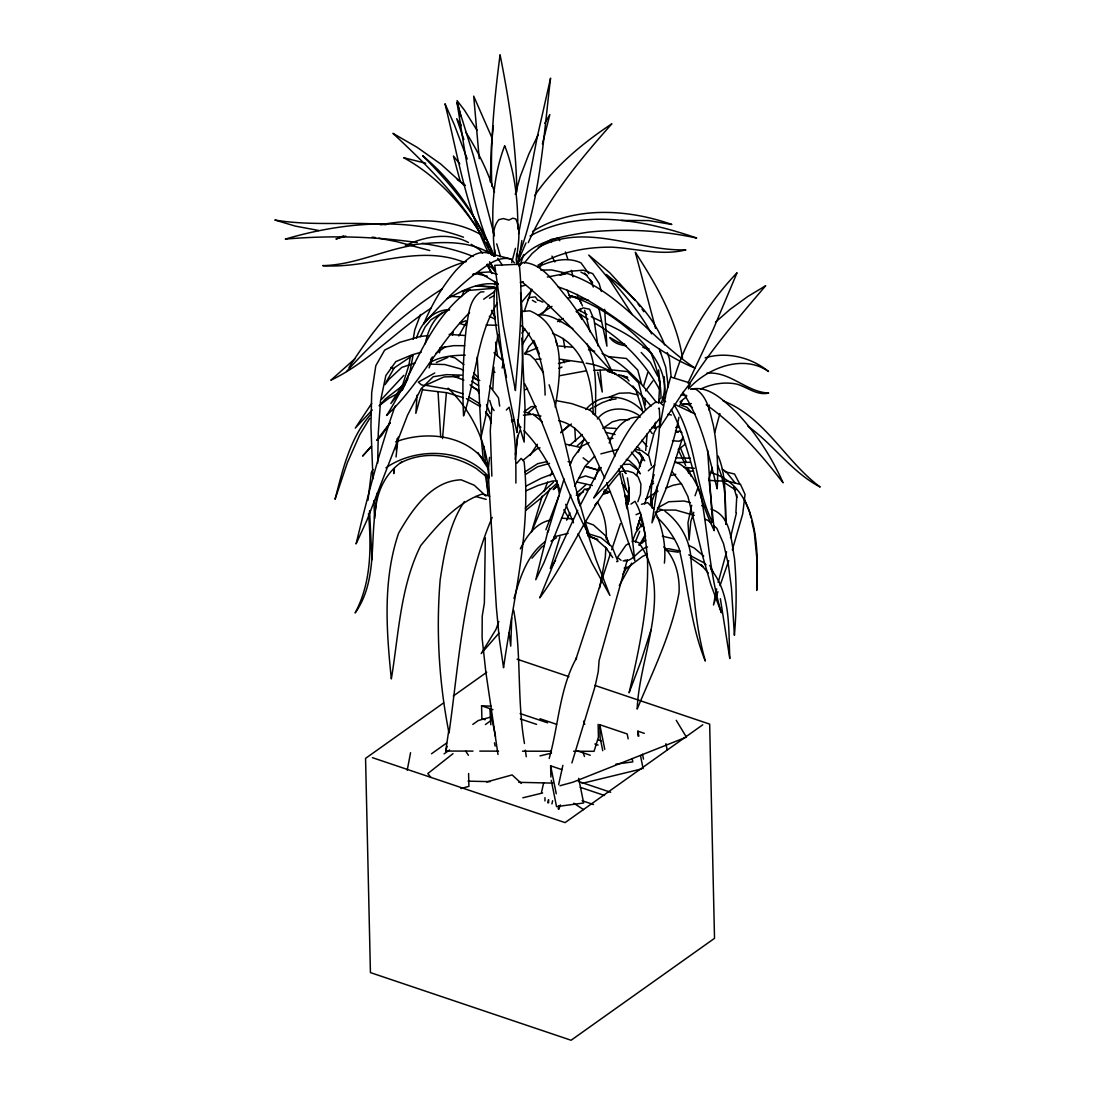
<?xml version="1.0" encoding="UTF-8"?>
<svg xmlns="http://www.w3.org/2000/svg" width="1095" height="1095" viewBox="0 0 1095 1095"><rect width="100%" height="100%" fill="white"/><g stroke="black" fill="none" stroke-linecap="round" stroke-linejoin="round"><path stroke-width="1.5" d="M490.273 182.003L491.395 146.018L493.243 126.089M544.968 800.924L544.981 797.653M377.679 463.158L378.295 432.949L380.526 400.975L385.851 375.544L395.856 361.583L411.966 354.848L421.219 352.207M595.393 415.388C595.639 391.435 597.555 365.99 586.947 343.789M376.954 493.366L374.517 518.66L373.956 500.648M485.318 537.85L484.373 602.948L482.211 616.239L482.101 638.057L485.838 672.097L497.992 754.51M678.914 417.318C673.192 447.431 660.805 476.092 650.676 504.973C650.252 472.492 662.324 440.436 659.19 408.106L658.519 408.435M628.639 501.469L629.05 487.987L627.38 477.926M515.882 483.087C515.923 457.778 515.991 431.717 509.12 407.217L506.328 410.036M511.748 617.922L510.722 646.146L509.134 632.924M368.522 513.418C371.314 547.199 371.533 582.17 355.136 612.926C377.296 581.664 369.987 542.586 375.886 506.944C378.103 488.89 386.562 472.629 401.578 462.008M628.667 501.797L629.105 491.121M492.818 389.136L493.954 367.236M735.908 512.515L736.853 494.748M708.958 410.009L709.218 405.054M605.85 547.568L605.316 557.3L599.567 588.248M606.301 539.452C606.794 526.75 604.454 513.418 597.61 502.537M516.306 260.213L516.703 253.602M417.058 395.254L415.84 413.349L422.656 389.081M442.531 438.575L446.336 393.365M396.171 450.086L397.047 438.712M645.721 450.428L647.186 433.606M517.757 435.577L515.211 459.448M627.668 503.166L629.05 487.987M516.457 262.786C516.84 248.483 522.123 232.551 515.8 218.973L512.775 218.179L508.929 220.095L503.399 218.576L498.841 219.684C490.601 229.43 494.105 243.679 494.94 255.354M396.048 456.971L398.156 437.097M394.255 468.55L393.707 473.629L394.405 468.633M658.656 403.165L659.861 382.169L658.547 369.959M664.391 563.117C666.253 545.775 662.448 527.858 655.399 512.008M555.22 407.08C560.626 374.572 567.361 326.365 529.734 310.816L522.452 311.459M515.266 454.822L517.648 436.453L520.07 430.445M439.492 352.768L440.108 348.114M472.972 751.102L445.679 751.047L448.977 729.106M518.565 261.979L521.85 240.53M410.242 356.984L408.887 365.265L402.864 384.236L390.86 403.494L402.563 389.012M657.561 485.55L651.963 522.835L666.54 487.576L682.828 436.987M413.185 339.272L414.759 329.965L420.48 314.511M497.924 334.509L485.947 415.183L481.28 436.221L477.242 356.997M654.427 428.268L655.535 422.218M413.075 355.191L410.009 371.369L404.206 386.207M407.23 770.182L410.557 752.717M716.65 588.891L713.502 604.987L717.923 591.67M520.015 265.455L523.588 254.752M502.126 368.043L503.344 362.144M654.851 423.628L654.208 426.763L655.453 427.789M518.606 233.865L537.097 137.71L550.566 78.183C543.325 138.148 540.273 199.701 518.346 256.654M558.655 784.609L562.871 765.35M690.261 383.072L682.418 393.297L659.546 427.953L665.828 394.57L670.646 376.995L690.261 383.072L688.55 387.767M549.197 758.465C558.655 725.232 559.449 688.495 576.559 657.876L575.696 659.833L610.654 552.948M719.894 413.527L714.665 432.758M547.815 802.84L548.54 799.637L548.636 802.758M551.907 803.949L552.633 800.746M558.19 808.972L558.902 805.783M736.387 513.062L730.488 537.631M541.477 792.479L543.667 782.815M648.226 455.342L654.167 432.621L656.932 427.118L659.395 426.023M542.408 143.979L549.841 114.564L544.762 123.229M425.23 343.789C428.118 329.581 434.578 314.388 449.58 309.666C433.305 309.693 420.494 323.299 416.524 338.287M452.427 335.207L453.234 332.072M658.944 401.838L659.751 398.744M511.735 262.595L515.471 248.319M651.142 629.515L641.027 661.12L629.091 692.807C639.439 648.295 649.239 602.948 647.405 556.972C645.051 538.275 644.763 517.908 635.004 501.318L630.98 504.07M718.169 582.417L726.56 551.812M571.891 762.955L595.16 686.127L598.267 671.563L599.088 660.504L627.325 559.887M515.266 194.349L520.207 176.678L528.817 154.121L538.124 134.836M636.797 475.148L638.111 470.617M639.412 466.087L642.286 456.998M643.463 386.357L647.761 372.67M708.889 478.843L712.366 467.483M445.679 751.047L447.13 746.325M636.496 529.734L641.3 514.582M636.852 528.611L641.177 514.965M654.153 474.587L644.681 504.015M429.117 367.906L432.703 357.49M513.966 598.554C520.193 577.503 526.832 555.11 545.406 541.491M693.806 512.351L690.808 521.507L689.056 540.04L687.975 522.753L691.712 505.219M524.218 311.527L531.759 289.162M564.048 478.994L547.158 534.086L535.784 579.734L544.078 562.406L570.837 495.173M620.386 523.615L611.694 549.813M728.736 560.681L720.017 585.592M732.336 549.854L742.697 513.993L745.038 494.392L740.521 484.442L728.627 481.389M489.561 457.382L488.329 469.084L488.767 482.69L496.35 607.219L499.279 638.563L503.549 667.731C513.144 599.677 531.472 530.528 524.094 461.529L521.152 458.394L516.826 463.281M674.397 377.734C686.154 338.204 708.766 302.521 737.058 272.751L713.516 328.678L687.975 383.099M558.806 809.397L560.353 804.934M462.186 295.787L463.787 291.174M637.837 501.688L640.438 494.242L640.931 484.141L638.234 477.064L633.362 472.753L627.298 470.932L621.043 471.37C587.249 508.573 569.386 557.464 539.726 597.897L558.943 550.689L577.722 510.393M639.028 468.4L642.957 457.245M594.694 479.254L598.897 467.469M498.814 621.508L496.008 629.351L481.184 653.592L498.937 633.184M559.997 536.742L550.306 568.483L555.576 560.476M695.038 495.748L698.281 486.728M402.85 388.903L405.027 382.935M545.899 529.788L558.984 495.583M542.244 496.158L531.431 532.088L549.991 488.411M544.037 491.45L547.596 482.033M492.175 517.401C462.993 585.606 459.284 660.531 449.018 733.061C439.027 682.678 435.906 630.871 440.19 579.666C444.351 552.865 449.018 524.437 464.362 501.551M528.269 242.638C548.102 198.072 579.666 160.007 611.831 123.817C582.444 143.308 554.645 166.33 534.579 195.622M632.171 541.82L635.784 532.676L642.833 523.424M635.333 541.984L639.713 531.335M520.385 548.841C526.257 536.399 536.016 522.835 550.374 520.111M540.273 267.002L542.217 262.403M395.459 405.684L394.145 408.75C378.761 453.001 367.112 498.417 356.08 543.914L367.003 520.057L407.545 415.169L421.041 388.848L433.237 376.707L446.568 374.641L461.803 375.161M402.016 390.299L407.942 378.569M569.879 465.375L573.109 457.806L581.787 446.144L589.11 442.654M516.689 264.278L525.983 242.939M566.635 520.193L569.906 512.747M578.228 452.098L584.237 438.944M458.819 335.96L466.703 321.67M609.203 443.023C613.994 430.034 624.862 415.553 640.205 417.209M551.497 241.913L552.852 239.134L558.245 238.026L559.778 240.749M420.275 336.849L425.161 326.871L431.06 319.713L442.845 312.404M579.967 505.794L597.528 472.534L601.333 467.551M641.807 543.093L643.97 538.74M550.128 475.887L552.345 471.575M547.336 532.676L548.814 529.816M679.803 405.273L682.062 400.907M631.664 563.159L619.264 585.62M574.588 486.221L584.976 466.374L594.667 456.122M524.957 354.096L528.953 346.567L533.333 341.722M529.912 455.506L537.371 444.269M372.998 469.522L371.397 472.383L367.961 500.264M622.863 574.341L626.97 567.032M386.165 382.073L394.392 367.578M639.138 545.461L644.613 535.852M521.056 302.863L531.855 290.052M649.978 486.864L653.359 481.102M349.018 367.455C377.323 323.395 413.705 276.255 466.278 261.568M522.534 344.323L529.391 332.935M369.795 418.276L359.735 434.825L347.361 462.692L335.043 499.279C342.817 469.426 350.126 437.233 371.342 413.677M516.963 264.675C531.267 240.544 562.762 236.274 588.111 232.181C624.301 228.39 661.12 230.292 696.694 238.053C644.339 219.944 580.939 207.776 530.089 235.986M371.698 403.412L355.286 428.09L372.273 409.954M689.549 383.77C711.832 348.799 738.796 317.167 765.692 285.727L747.858 296.458L730.05 309.379L715.487 322.19M390.149 422.821L381.58 435.495L377.104 440.341M390.121 422.889L376.844 439.998M543.052 313.252L548.855 305.122M645.721 390.888L652.853 380.95M430.554 359.598L432.457 357.052M384.988 384.66L389.026 379.281L401.755 367.414L414.909 362.965M521.904 333.058L524.957 329.02M641.588 526.777L643.6 524.122M578.16 497.239L584.566 489.15L588.782 489M524.368 263.005L532.102 253.547L541.724 245.335L551.524 239.23M594.736 505.219L597.774 501.565M527.544 300.03L529.679 297.484L535.318 296.882L537.905 300.509M659.655 418.427L611.776 478.748L593.736 497.979C612.529 465.594 623.206 424.436 655.289 402.371L659.833 402.371L663.474 405.656M380.937 404.082L385.248 399.059L402.905 385.467M532.019 558.176L541.56 547.185L544.256 545.461M381.813 399.086L403.836 375.325M557.437 484.825L553.235 489.602L558.491 485.413M371.356 446.185L362.582 456.095L371.52 446.404M346.581 371.506C374.668 340.066 406.382 311.541 442.079 288.984M469.577 312.581C438.219 343.871 419.166 385.276 386.576 415.429C413.91 373.313 427.392 319.836 470.152 289.504M497.253 303.123C476.284 336.521 476.202 378.979 463.555 415.908C462.172 386.713 462.993 357.435 466.21 328.39C468.55 315.784 468.769 299.743 480.773 291.954L483.949 291.817M354.862 358.818L330.841 380.225C368.385 362.349 396.458 330.58 431.047 308.201M688.426 388.93C707.329 367.947 743.286 353.699 768.539 371.506C751.211 357.326 726.793 351.317 705.166 357.846M569.318 445.651L582.376 434.51M553.372 482.293L525.313 508.162M556.178 483.935L539.944 498.95L525.641 510.462M511.954 422.013L514.239 419.905M560.626 432.634L568.633 425.366M576.449 493.229L586.167 484.496M648.336 470.809L654.796 465.005M678.188 449.634L685.634 443.899M577.325 445.692L584.265 439.506M528.023 412.815L535.592 406.136M585.866 409.557C601.045 390.655 629.776 394.898 643.655 412.569M483.661 299.222L494.625 291.557M597.377 419.002C607.383 405.875 626.997 406.697 639.384 415.689M522.849 460.489L536.892 448.895L540.013 447.8M518.811 265.921L522.999 262.458C544.434 263.389 556.643 286.493 569.728 300.742C586.263 323.121 600.553 347.129 612.406 372.3C583.977 340.846 555.384 309.187 522.466 282.332M538.507 315.278L551.989 306.34M560.791 432.593L571.371 423.998M679.981 401.974L686.592 396.691M452.988 753.675L427.816 773.563L430.937 777.532M379.089 405.752L388.903 398.265L398.826 392.913M589.083 409.982L591.806 407.942M523.848 411.98L531.13 406.642L535.961 406.491M645.475 499.169L657.999 491.135M443.543 702.949L365.566 758.37L370.425 972.593L571.084 1040.25L714.515 938.333L709.656 724.11L594.749 685.361M453.289 696.023L486.714 672.275M431.512 753.771L446.65 742.999M472.821 724.411L478.323 720.496L491.135 716.965M444.064 753.894L449.566 749.979M485.372 724.548L490.875 720.633M702.771 724.794L565.075 822.619L372.451 757.672M435.755 353.534L445.487 346.718M602.852 428.391L612.269 421.876L619.756 419.809L628.995 419.659M394.309 367.838L411.884 355.984M532.54 231.51C573.643 205.6 627.476 208.912 671.837 224.461L648.568 220.574L621.358 220.437M639.069 544.68L645.817 540.218M524.738 472.041L537.672 463.691L547.5 461.501M525.627 474.422L537.535 466.771L549.553 463.377M551.031 541.149L556.438 537.7M628.749 543.462L625.929 545.242L617.484 557.464L621.016 560.257M385.919 467.839C415.771 447.034 464.02 447.759 488.425 476.599M626.874 560.489L624.958 560.12M583.525 491.874L576.285 495.337M586.208 490.245L590.246 487.781M489.438 298.196L493.749 295.773M429.678 362.787C440.108 356.327 453.193 355.327 465.238 355.163M557.533 321.629L563.282 318.44M434.77 372.984L418.317 382.128L421.301 384.769L424.682 385.673L444.064 376.926L459.079 376.529M657.452 507.998L668.771 501.743L683.964 501.004L690.425 502.619M594.544 406.847L601.963 402.768L612.173 399.059L609.833 399.784L616.088 398.963M524.669 390.039L527.544 388.451M537.891 265.209C560.092 251.891 586.4 246.854 612.064 247.183C636.619 248.579 661.38 256.038 685.867 249.893C636.633 251.193 585.743 221.888 538.247 247.456M576.148 311.541L583.265 307.859L589.644 309.255L594.01 319.644L597.911 345.815M526.189 485.988L541.135 478.296L552.975 473.793M447.157 298.62C462.856 290.709 480.048 280.813 498.266 284.481L494.392 281.333M655.289 513.076L661.216 510.078L675.697 510.065L694.285 515.389M650.745 484.825L653.619 483.401M682.336 439.56L678.873 441.285L672.467 440.696M700.882 388.958C712.024 383.743 724.945 381.58 737.072 384.181C747.57 387.301 757.11 395.815 768.69 393.078C746.243 392.078 729.859 370.849 706.795 373.244M537.713 266.988C550.881 260.802 567.196 256.326 580.993 262.882L588.809 273.695M498.02 283.537L496.596 284.207C496.473 334.071 506.164 383.921 516.991 432.498C521.795 386.165 525.08 339.149 520.577 292.693M567.771 298.401L572.069 296.403L579.05 298.648L582.54 305.943M554.193 536.783L568.168 533.32M647.323 554.248L642.71 556.315L626.559 568.401L624.15 568.086M436.357 362.486L447.869 357.381M526.243 490.697L537.946 485.523L552.345 481.061L557.177 480.773M636.003 514.691L640.602 512.734M343.57 235.822L335.973 239.025L345.774 236.109M524.957 352.946L537.618 347.799M459.873 323.066L465.964 320.684M609.231 397.061L619.045 393.242L629.187 392.886L638.07 394.953M665.637 488.178L673.261 485.222L681.487 483.607M558.833 368.262L562.009 367.044M400.373 462.952C424.504 450.346 454.001 454.466 476.489 468.687L488.781 478.611M558.45 363.499L569.687 360.83M690.904 389.245C709.026 385.043 724.301 401.14 736.47 412.35C755.906 432.908 771.619 456.916 783.048 482.786C760.861 453.768 736.251 425.859 706.207 404.78M600.881 453.864L618.086 449.402M579.05 478.159L585.551 475.942L595.009 478.857M602.975 494.379L608.012 492.682M662.188 402.317L661.27 402.632C671.714 378.856 654.728 354.493 638.385 338.245C618.648 319.357 595.132 303.904 569.044 295.458L588.604 300.235M647.569 546.911C638.262 549.115 633.622 562.091 623.096 560.845M476.53 273.202L479.405 272.299M559.723 375.695L585.839 370.904M473.04 274.434L479.514 272.573L489.301 271.957L497.212 274.311M520.755 286.479L525.682 285.07M560.175 275.215L566.745 273.339C619.291 290.175 650.581 338.916 695.133 368.139C645.42 348.073 609.313 304.273 558.135 286.863M395.596 441.901C426.68 430.075 469.125 434.907 487.453 465.457M460.94 788.564L468.893 786.361L468.605 773.508M486.686 781.953L512.131 774.918L521.398 783.445M559.942 785.758L573.027 782.159L686.401 737.127L676.245 720.318M641.465 504.289L647.638 502.619L654.126 509.052M671.084 475.476L675.793 474.286M539.999 755.906L551.538 753.1M522.835 797.803L542.614 792.999M582.157 783.377L641.478 768.95M520.344 282.551L523.369 281.826M675.656 431.964L679.379 431.115L681.884 432.511M561.995 273.23L571.344 271.177L583.265 270.164L592.751 273.654L599.157 283.537L601.36 291.448M468.701 289.71L462.254 290.983L497.198 288.026M494.475 284.632L497.705 284.002M547.322 277.035L566.745 273.339L551.647 269.931L540.862 270.095M440.299 347.799L453.576 345.664L464.718 345.691M380.28 224.762C413.664 218.986 450.757 217.467 481.157 234.754M496.925 325.283L486.207 324.982M615.883 764.146L632.814 761.887L632.157 758.602M414.69 245.047C383.592 249.852 354.602 265.031 322.724 265.633C369.836 269.206 416.921 243.72 463.65 262.102M427.953 335.59L419.974 336.535L399.894 342.311L384.66 350.126L375.804 365.73L371.698 392.735L370.931 426.325L372.971 478.761M665.746 549.101L668.812 548.759L680.255 551.113M449.785 296.348L460.831 296.923M523.41 415.224L532.622 414.266L540.93 416.059M683.239 404.411L691.301 403.59M473.163 274.079L476.517 273.764L487.152 276.145M688.454 471.37L693.532 470.946M616.595 561.571L617.909 561.461L612.05 546.761L600.868 537.618L586.564 533.21M538.713 314.977C551.442 313.841 562.283 322.765 572.849 328.623M708.917 480.404L726.971 481.28M593.901 370.37L609.97 369.686L627.503 371.602L638.604 382.867L645.544 409.927M623.876 464.431L629.967 464.239L637.906 469.878L639.193 472.78M519.263 264.237L494.735 265.346L503.194 325.27L515.416 390.573C518.469 348.675 523.78 306.162 519.263 264.237L518.14 263.881M675.382 462.542L690.151 462.295M536.167 359.201L541.163 359.133M607.971 438.411L612.954 438.37M479.788 751.102L498.553 751.143M522.438 751.184L551.428 751.238M573.602 751.266L594.065 751.307L598.431 737.154L598.13 724.301M675.752 427.392L678.777 427.406M422.656 389.82L446.924 392.708L463.199 397.636M468.071 781.146L490.081 781.652M518.866 782.323L552.729 783.103M651.607 427.488L656.48 427.611M675.724 457.847L690.315 458.216M429.432 364.087L444.789 364.539L460.858 368.974L463.527 370.575M485.112 719.771L481.882 718.69L481.581 705.823L491.135 706.165M605.152 427.871L615.896 428.432M494.023 286.863L476.01 285.768L496.938 287.67L494.584 290.545C491.682 319.849 500.743 348.922 506.479 377.405M691.054 388.958L695.831 389.272C707.835 396.705 709.902 412.473 713.269 425.038C717.28 446.035 718.375 467.524 717.198 488.849C708.752 455.958 701.936 421.069 682.856 392.393M561.516 518.168L572.89 518.934M449.142 334.386L464.458 335.467M665.637 401.66L664.104 401.55L663.296 396.965M681.898 403.891L688.194 404.411L692.273 407.45M559.052 346.006L572.452 347.238M684.265 467.305L694.381 468.277M608.423 356.628L626.395 358.476L637.783 370.069L641.533 384.112M681.241 394.857L686.674 395.514M385.987 224.708C349.018 221.436 311.623 226.268 274.831 220.013L295.39 226.117L318.782 230.498M559.408 359.105L583.046 362.459M372.177 237.15L375.544 237.588M662.324 536.167L674.082 538.918M417.263 242.57C373.628 236.315 329.239 235.315 285.343 239.093C342.557 222.258 406.587 216.481 463.5 237.218M422.191 243.268C439.533 246.06 456.82 249.824 473.122 256.463M666.28 550.498L678.257 552.222M425.873 385.344L448.745 389.3L463.021 393.803M635.237 449.374L641.424 450.456L648.897 455.849L651.347 465.539M378.761 238.204L396.404 241.557L429.774 250.55M626.285 345.856C620.044 344.939 613.446 343.146 609.833 337.52L617.936 342.105L624.903 344.241M556.205 400.606L571.754 403.603L589.835 409.941L599.581 419.508L609.149 439.068L614.87 456.341M586.003 466.826L598.732 470.316M667.868 414.238L671.427 415.005M514.376 262.786L511.023 259.063C496.966 255.45 484.825 267.536 473.957 274.64C455.534 289.313 439.013 306.244 423.628 324.038C431.8 304.615 442.394 286.069 456.218 270.095C464.691 261.554 475.805 249.003 489.191 253.342M566.005 444.228L581.459 447.677M675.273 461.939C688.221 466.47 695.352 481.061 700.458 492.983C708.287 532.8 709.314 573.848 721.454 612.858L710.833 584.579L703.182 558.012L687.92 496.528L682.075 484.825L672.193 471.753M576.928 482.019L592.395 485.523M588.508 349.77L594.653 351.18M605.48 432.306L615.089 434.523M586.154 363.184C612.913 367.044 634.142 386.261 651.06 406.094M725.041 471.74L734.526 474.012L739.878 484.25M472.369 377.72L479.774 380.458M642.875 347.361L649.048 348.867M524.779 353.671L529.925 354.931L534.99 359.749L543.503 372.957M568.1 461.666L571.22 462.473M450.127 356.614L454.89 357.846L463.856 364.553M490.752 253.753L511.023 259.063M525.792 412.336L530.185 413.486M475.641 496.487L486.207 499.388M489.739 496.158L482.156 494.037C456.588 502.714 437.466 525.299 420.713 545.597C400.195 587.029 398.772 634.101 391.339 678.927C386.384 630.542 382.675 580.021 398.594 533.197C411.953 509.887 431.498 480.719 461.159 479.815L474.217 485.208L485.893 496.008M459.832 323.545L466.237 325.42M657.986 508.6L662.311 509.873M558.587 420.672C585.264 426.366 594.065 456.56 604.741 478.009M607.917 371.41L615.513 373.751M618.552 374.682L627.681 377.488L621.358 375.407M425.722 163.251L403.699 157.721C436.221 175.487 462.131 204.053 481.567 235.247M586.92 466.579L598.198 470.125M632.978 540.779L638.905 542.737C673.986 592.765 639.37 654.632 637.167 709.095C652.935 671.057 671.7 633.553 679.037 592.71C679.913 576.408 675.683 558.751 663.857 546.952M615.034 373.313L607.136 370.699L616.348 374.285M517.086 659.176L568.866 676.642M637.974 736.004L637.865 731.173L644.312 733.349M602.743 750.705L600.101 737.565L599.8 724.712L627.189 733.951L628.188 738.879M539.986 718.731L556.575 724.315M520.125 713.543L547.623 722.823M597.788 739.727L601.018 740.822M481.581 705.823L492.914 709.642M520.412 718.922L536.591 724.384M594.845 744.011L598.075 745.106M577.339 750.869L590.273 755.235M550.894 777.067L550.634 765.829L561.913 769.634M578.324 781.378L610.682 792.287M580.24 787.305L604.508 795.476M582.143 800.705L593.476 804.524M681.446 405.314L686.798 407.162L691.657 412.309M704.851 519.222L707.876 520.317L711.244 523.342M585.592 522.096L593.422 524.929L606.028 536.194L609.587 545.118M453.084 376.078L463.91 380.088M471.918 386.699L479.281 390.518M587.728 535.825L597.856 539.684L589.178 536.208M701.69 505.63L704.797 506.821M711.011 509.189C731.159 515.43 731.145 541.231 734.471 558.382C736.784 583.977 736.593 609.723 734.403 635.319L731.446 587.81L728.312 564.281L723.562 543.75L716.869 528.379L713.502 525.354M624.04 377.282L627.106 378.473L629.036 380.978M710.532 472.424C758.917 486.563 758.575 549.936 756.727 590.438L756.782 557.725L754.236 531.855L751.663 520.933M604.125 489.917L609.942 492.23M589.042 536.249L596.104 539.192L606.767 548.636M626.299 459.366L629.16 460.571L635.798 466.662L640.438 473.82M602.113 353.493C624.684 363.458 641.451 383.318 656.411 402.358M688.796 554.864L703.715 562.652L706.056 564.801M603.619 491.559L607.588 493.297M538.767 300.263L542.819 302.152M605.576 323.531C622.631 331.183 639.083 340.86 652.141 354.41M674.027 404.014L695.243 414.088M591.3 316.701L601.36 321.533M688.481 545.269L694.339 548.089L703.743 556.15M588.097 461.638L583.087 457.833M722.878 400.729C765.131 417.236 785.129 461.132 820.169 487.015C791.781 472.219 773.604 444.625 747.953 426.229M489.314 316.236L494.625 318.932M511.406 420.124L514.226 421.548M580.952 272.135L587.166 275.365M675.464 430.705L678.284 432.251M578.242 309.693L586.961 314.511M552.482 333.414C585.606 345.705 592.505 383.099 593.257 414.362M532.375 300.317L535.92 302.329M594.708 323.093C622.015 338.793 644.859 362.377 659.861 390.066M466.456 398.621L480.185 406.587M472.889 376.146L477.612 380.184M479.514 272.573L498.115 283.961M588.015 319.22L576.531 311.842M468.797 396.938L478.583 403.07L480.568 405.656M457.258 179.539L465.471 185.452M468.468 242.529C448.868 231.894 424.792 236.424 405.437 245.554C434.605 242.365 468.195 237.861 493.653 255.751M471.247 244.308L479.569 249.674L482.566 253.315M724.753 482.881L735.648 489.944M471.616 381.128L478.57 385.686M573.78 803.21L583.553 809.643M722.303 469.125L725.985 471.603L734.937 482.703M690.288 557.711L702.867 566.58L700.964 564.514L708.205 573M390.929 367.318L392.954 368.755M637.003 446.664L639.726 448.704M533.101 414.252L542.258 421.862M665.007 511.255C680.05 522.561 690.192 540.232 690.986 559.216C693.6 593.422 695.845 627.887 705.331 661.038C690.548 625.026 688.139 585.921 679.037 548.472C674.068 536.632 666.376 525.901 656.959 517.21M635.032 450.647L641.752 455.821M470.083 384.838L477.488 390.532L479.281 393.324M628.557 504.247L627.353 503.262L626.751 495.665M487.398 264.169L494.488 270.191M620.482 465.909L622.768 467.921L625.656 473.478M494.05 352.658L503.454 361.295M710.737 569.099C730.981 593.504 728.394 628.544 729.804 658.56L720.359 598.705M641.191 352.439L650.485 362.527L657.589 375.859M492.558 370.11L494.954 372.368M517.73 424.271L520.878 427.269M473.656 372.916L478.186 377.666M448.115 388.191C472.26 411.542 487.426 443.721 488.972 477.379M674.356 405.259C696.735 440.382 694.203 485.318 712.503 522.37L707.616 450.25M464.732 185.671L440.696 163.99L417.099 147.319L392.954 133.344C430.91 168.945 469.604 206.668 491.272 254.779M524.012 430.705C540.643 447.677 552.085 468.605 560.188 490.806M521.59 325.571C538.932 344.2 544.776 370.315 545.091 395.103M641.821 440.217L647.035 446.349M489.575 261.801L494.954 271.697M584.579 273.025L592.614 282.962L590.137 279.704L593.298 287.041M459.791 163.922L453.426 156.024L460.174 181.045M635.1 300.386L609.929 272.915L588.727 255.053L609.71 280.005L632.143 314.539M638.098 304.109L640.082 306.586M631.391 452.153L637.687 459.968L640.493 466.059M632.896 386.001L635.784 389.752L642.354 409.749M485.496 412.117L489.451 417.291L491.299 423.395M649.527 429.952L652.278 433.62M489.807 386.193L498.471 397.841L499.662 406.081M485.728 411.939L491.313 419.453M642.012 309.118L643.86 311.678M494.091 410.557L491.888 407.45L490.273 430.869L491.86 476.12M605.562 547.281L612.789 557.601M497.719 258.379L502.249 264.949M461.296 125.528L456.711 118.698L463.856 139.517M465.881 132.372C477.844 151 487.74 171.066 494.529 192.159M622.069 483.278L629.283 494.105M477.803 452.495L488.74 469.426M465.69 751.074L468.414 755.29M639.261 452.331L644.695 460.79M486.467 404.507L490.04 413.472M621.768 466.689L626.025 473.533M491.518 264.525L494.146 268.932M563.857 509.777L568.811 518.154M578.68 313.827L581.828 319.247L581.13 314.662M671.317 409.475C691.041 447.8 695.188 492.066 714.269 530.692L709.026 479.665M477.037 130.319L464.526 110.294L457.094 100.63L460.817 116.617M487.015 264.579L491.778 273.011M487.042 264.661L492.011 273.586M651.58 333.852C639.631 311.815 623.082 292.652 606.028 274.421C630.405 292.967 653.605 315.716 664.624 344.87M524.601 383.62C549.676 433.469 563.227 488.493 590.369 537.535C572.753 487.699 565.691 434.825 549.101 384.797M709.752 565.348L713.406 572.521M678.613 450.483L685.675 465.526M493.749 314.416L495.214 317.427M551.962 256.107L554.823 261.965M491.463 310.35L495.186 318.002M578.092 533.635L591.793 562.762L609.915 595.447L596.036 559.627L584.566 523.259M493.913 256.367C471.069 208.201 465.731 154.491 456.971 102.547L473.341 155.504L494.434 235.767M579.05 298.648L581.007 302.945M563.049 359.707L564.404 362.664M680.419 447.882L686.182 461.912M639.494 452.796L642.792 460.187M488.753 253.52C465.471 206.503 457.559 154.176 444.981 103.751L454.37 124.83L467.223 158.98M567.059 290.148L570.509 297.922M663.009 397.211L664.898 401.495M485.304 239.476C471.083 207.338 449.758 178.143 422.615 155.709C451.838 184.918 478.898 217.741 494.447 256.408M486.591 242.515L488.548 247.087M489.848 250.139L491.792 254.711M638.85 521.001L640.753 525.518M565.718 504.316L573.493 522.835M744.094 498.499L749.459 511.557L750.937 517.812M533.854 340.353L539.329 353.863M492.367 138.736L473.697 96.127L479.24 158.652M606.63 482.731L614.774 503.18L634.758 560.599L631.336 529.35L625.56 496.801L618.784 469.03M686.907 468.646L688.741 473.327M717.471 465.088C726.081 483.593 725.574 504.439 725.958 524.395M555.767 341.229L557.547 345.883M622.206 473.752L626.285 489.588M650.841 352.604C656.452 367.195 661.27 382.511 660.956 398.32M640.137 517.319L642.861 524.875M606.028 536.194L608.875 544.051M659.313 348.963L665.733 367.249L668.32 386.836M667.279 352.549L669.401 358.695L671.084 376.434M718.183 456.04C727.203 477.543 724.37 501.318 725.821 524.026M688.317 468.236L690.986 476.147M565.403 251.959L567.963 259.556M583.662 721.167L584.73 724.356M583.402 753.319L584.47 756.508M500.524 256.682L496.733 243.829M489.684 400.346L492.066 408.011M733.801 487.275L736.826 497.5M659.327 380.321L660.217 383.318M517.538 419.905L524.149 442.12L525.011 406.916L521.795 338.04M577.681 498.649L579.063 503.577M513.719 610.421C521.644 654.208 516.867 699.513 524.478 743.505M559.08 319.028L559.874 322.039M571.371 270.369L573.041 276.816M584.648 310.323L589.972 331.799M624.848 495.337L627.093 504.33M559.34 493.612L556.862 482.101M625.656 502.879L627.175 509.024M597.678 372.286L602.264 392.024L600.101 370.302M655.59 328.445L635.346 252.315C656.329 284.7 676.505 319.439 682.527 358.092M643.408 526.38L645.585 536.413M577.311 294.377L578.311 299.113M665.911 743.697L667.238 750.28M637.865 731.173L638.864 736.114M642.505 754.181L643.49 759.109M640.479 755.536L643.121 768.676M599.8 724.712L604.768 749.363M578.68 778.353L583.649 803.005L556.547 806.618L551.264 780.324M550.634 765.829L556.26 793.765M495.515 736.565L489.903 708.629L490.847 724.767M494.488 742.848L495.145 746.133M598.869 308.393L606.904 346.157L604.645 309.351M563.213 338.423L564.869 347.936M660.011 349.551L660.6 352.741M485.263 474.696L487.85 490.738M580.213 308.53L580.678 311.596M525.326 750.143L526.271 756.686M495.583 342.201L497.513 355.711M483.853 446.295L485.509 462.98M664.159 376.598L665.418 397.923M650.964 495.679L652.387 508.45M652.36 507.875L651.32 496.254M644.791 398.334L645.475 404.904M483.306 460.16L481.006 435.427M494.598 249.619L495.255 256.189M440.683 436.741L438.055 391.9M486.892 477.94L487.85 494.721M574.834 428.296L575.532 441.162M369.549 510.681L371.971 559.75M491.86 186.246C490.067 142.268 494.406 98.304 500.073 54.75C509.065 99.932 516.224 145.703 516.826 191.858M493.188 233.276C491.682 203.738 494.064 173.503 504.685 145.662C514.965 172.107 518.058 200.782 517.757 228.978"/></g></svg>
